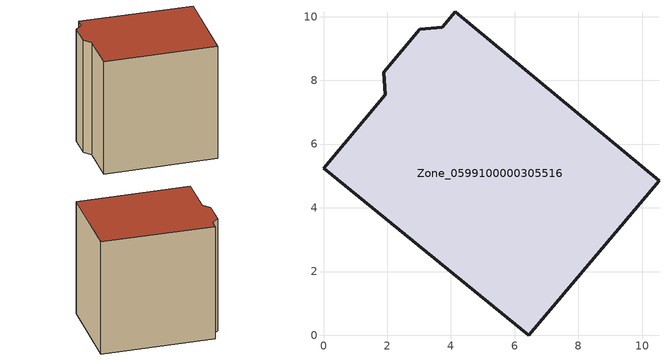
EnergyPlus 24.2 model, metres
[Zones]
Zone_0599100000305516
 floor ground (C_G): 1.94,7.55 1.89,8.26 3.02,9.6 3.72,9.66 4.13,10.15 10.53,4.85 6.44,0 0,5.24 z0
 wall outside (C_F): 3.72,9.66 3.02,9.6 1.89,8.26 1.94,7.55 0,5.24 6.44,0 10.53,4.85 4.13,10.15 3.72,9.66 z0:8.82
 roof outside (C_R): 10.53,4.85 4.13,10.15 3.72,9.66 3.02,9.6 1.89,8.26 1.94,7.55 0,5.24 6.44,0 z8.82
[BUILDING]
Pand.0599100000305516: North Axis=0; Terrain=City; Loads Convergence Tolerance Value=0.04; Temperature Convergence Tolerance Value=0.4; Solar Distribution=FullExterior; Maximum Number of Warmup Days=25; Minimum Number of Warmup Days=1
[Site:Location]
Rotterdam.The.Hague.AP_ZH_NLD Design_Conditions: Latitude=51.96; Longitude=4.45; Time Zone=1; Elevation=-4.5
[SITE:GROUNDTEMPERATURE:BUILDINGSURFACE]
18, 18, 18, 18, 18, 18, 18, 18, 18, 18, 18, 18
[MATERIAL] Thermal Absorptance=0.9; Solar Absorptance=0.7; Visible Absorptance=0.7
Name | Roughness | Thickness | Conductivity | Density | Specific Heat
G.TI.1946 | MediumSmooth | 0.15 | 1 | 540 | 1210
F.TI.1946 | Rough | 0.3 | 0.857143 | 1920 | 840
R.TI.1946 | MediumRough | 0.2 | 0.1 | 1500 | 1000
[CONSTRUCTION]
C_G: G.TI.1946
C_F: F.TI.1946
C_R: R.TI.1946
[ZONE]
Zone_0599100000305516: Type=1; Multiplier=1; Ceiling Height=Autocalculate; Volume=Autocalculate; Floor Area=autocalculate; Part of Total Floor Area=Yes
[ZONEINFILTRATION:DESIGNFLOWRATE]
Infil_Zone_0599100000305516: Zone or ZoneList or Space or SpaceList=Zone_0599100000305516; Schedule=AlwaysOn; Design Flow Rate Calculation Method=Flow/Area; Flow Rate per Floor Area=0.003; Constant Term Coefficient=1; Temperature Term Coefficient=0; Velocity Term Coefficient=0; Velocity Squared Term Coefficient=0
[HVACTEMPLATE:ZONE:IDEALLOADSAIRSYSTEM]
Zone_0599100000305516: Maximum Heating Supply Air Temperature=50; Minimum Cooling Supply Air Temperature=13; Maximum Heating Supply Air Humidity Ratio=0.0156; Minimum Cooling Supply Air Humidity Ratio=0.0077; Heating Limit=NoLimit; Cooling Limit=NoLimit; Dehumidification Control Type=ConstantSensibleHeatRatio; Cooling Sensible Heat Ratio=0.7; Dehumidification Setpoint=60; Humidification Control Type=None; Humidification Setpoint=30; Outdoor Air Method=None; Outdoor Air Flow Rate per Person=0.00944; Outdoor Air Flow Rate per Zone Floor Area=0; Outdoor Air Flow Rate per Zone=0; Demand Controlled Ventilation Type=None; Outdoor Air Economizer Type=NoEconomizer; Heat Recovery Type=None; Sensible Heat Recovery Effectiveness=0.7; Latent Heat Recovery Effectiveness=0.65
[ZONECONTROL:THERMOSTAT]
ThermostatControl_Zone_0599100000305516: Zone or ZoneList=Zone_0599100000305516; Control Type Schedule=DualSetpointControlType; Control 1=Thermostat_Zone_0599100000305516; Temperature Difference Between Cutout And Setpoint=0
[THERMOSTATSETPOINT:DUALSETPOINT]
Thermostat_Zone_0599100000305516: Heating Setpoint Temperature Schedule=HeatingSetpoint_Zone_0599100000305516; Cooling Setpoint Temperature Schedule=CoolingSetpoint_Zone_0599100000305516
[SCHEDULE:COMPACT]
HeatingSetpoint_Zone_0599100000305516: Through: 12/31, For: AllDays, Until: 24:00, 21
CoolingSetpoint_Zone_0599100000305516: Through: 12/31, For: AllDays, Until: 24:00, 24
DualSetpointControlType: Through: 12/31, For: AllDays, Until: 24:00, 4
AlwaysOn: Through: 12/31, For: AllDays, Until: 24:00, 1
